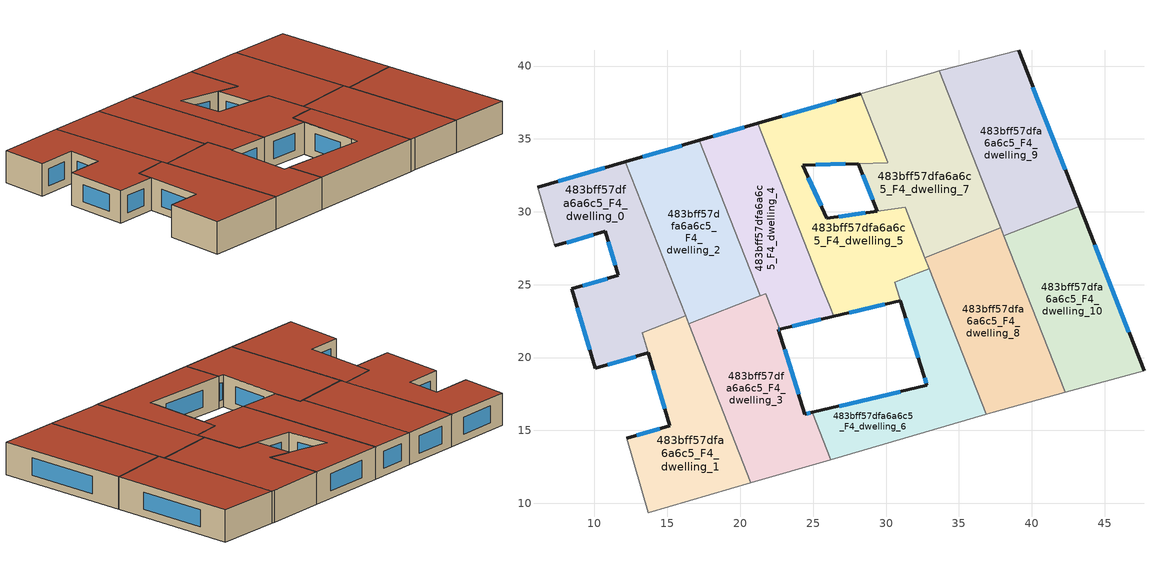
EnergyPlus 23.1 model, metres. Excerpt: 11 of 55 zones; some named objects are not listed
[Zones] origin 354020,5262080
483bff57dfa6a6c5_F4_dwelling_0
 floor to 483bff57dfa6a6c5_F3_dwelling_0 (EU_floor_Construction): 12.11,33.42 16.25,22.86 13.28,21.7 13.69,20.32 10.04,19.26 8.45,24.72 11.63,25.64 10.74,28.66 7.27,27.66 6.09,31.67 z12
 wall outside (EU_wall_Construction): 7.27,27.66 10.74,28.66 11.63,25.64 8.45,24.72 10.04,19.26 13.69,20.32 / 12.11,33.42 6.09,31.67 z12:15
 wall adiabatic (EU_wall_Construction): 6.09,31.67 7.27,27.66 z12:15
 wall to 483bff57dfa6a6c5_F4_dwelling_2 (EU_wall_Construction): 16.25,22.86 12.11,33.42 z12:15
 wall to 483bff57dfa6a6c5_F4_dwelling_1 (EU_wall_Construction): 13.29,21.7 16.25,22.86 / 13.69,20.32 13.28,21.7 z12:15
 window (EU_Window_Construction): 10.89,25.42 9.2,24.93 / 10.95,27.95 11.42,26.35 / 8.08,27.89 9.93,28.43 / 10.7,33.01 7.51,32.08 / 10.9,19.51 12.83,20.07 / 8.83,23.44 9.67,20.54 z12.7:14.3
 roof outside (EU_roof_Construction): 13.69,20.32 13.28,21.7 16.25,22.86 12.11,33.42 6.09,31.67 7.27,27.66 10.74,28.66 11.63,25.64 8.45,24.72 10.04,19.26 z15
483bff57dfa6a6c5_F4_dwelling_1
 floor to 483bff57dfa6a6c5_F3_dwelling_1 (EU_floor_Construction): 16.25,22.86 20.74,11.42 13.71,9.37 12.22,14.46 15.15,15.31 13.29,21.7 z12
 wall outside (EU_wall_Construction): 13.69,20.32 15.15,15.31 12.22,14.46 z12:15
 wall adiabatic (EU_wall_Construction): 12.22,14.46 13.71,9.37 20.74,11.42 z12:15
 wall to 483bff57dfa6a6c5_F4_dwelling_3 (EU_wall_Construction): 20.74,11.42 16.46,22.33 z12:15
 wall to 483bff57dfa6a6c5_F4_dwelling_2 (EU_wall_Construction): 16.46,22.33 16.25,22.86 z12:15
 window (EU_Window_Construction): 14.46,15.11 12.91,14.66 / 14.03,19.14 14.81,16.48 z12.7:14.3
 roof outside (EU_roof_Construction): 20.74,11.42 16.25,22.86 13.29,21.7 15.15,15.31 12.22,14.46 13.71,9.37 z15
483bff57dfa6a6c5_F4_dwelling_10
 floor to 483bff57dfa6a6c5_F3_dwelling_10 (EU_floor_Construction): 43.28,30.38 47.7,19.1 42.28,17.61 38.08,28.34 z12
 wall outside (EU_wall_Construction): 47.7,19.1 43.28,30.38 z12:15
 wall to 483bff57dfa6a6c5_F4_dwelling_9 (EU_wall_Construction): 43.28,30.38 38.08,28.34 z12:15
 wall adiabatic (EU_wall_Construction): 42.28,17.61 47.7,19.1 z12:15
 wall to 483bff57dfa6a6c5_F4_dwelling_8 (EU_wall_Construction): 38.08,28.34 42.28,17.61 z12:15
 window (EU_Window_Construction): 46.66,21.75 44.32,27.73 z12.7:14.3
 roof outside (EU_roof_Construction): 47.7,19.1 43.28,30.38 38.08,28.34 42.28,17.61 z15
483bff57dfa6a6c5_F4_dwelling_2
 floor to 483bff57dfa6a6c5_F3_dwelling_2 (EU_floor_Construction): 17.19,34.89 21.36,24.25 16.46,22.33 12.11,33.42 z12
 wall outside (EU_wall_Construction): 17.19,34.89 12.11,33.42 z12:15
 wall to 483bff57dfa6a6c5_F4_dwelling_4 (EU_wall_Construction): 21.36,24.25 17.19,34.89 z12:15
 wall to 483bff57dfa6a6c5_F4_dwelling_3 (EU_wall_Construction): 16.46,22.33 21.36,24.25 z12:15
 window (EU_Window_Construction): 16,34.55 13.31,33.77 z12.7:14.3
 roof outside (EU_roof_Construction): 21.36,24.25 17.19,34.89 12.11,33.42 16.46,22.33 z15
483bff57dfa6a6c5_F4_dwelling_3
 floor to 483bff57dfa6a6c5_F3_dwelling_3 (EU_floor_Construction): 22.7,21.95 22.62,21.93 24.43,16.12 24.93,16.24 26.2,13 20.74,11.42 16.46,22.33 21.74,24.39 z12
 wall outside (EU_wall_Construction): 24.93,16.24 24.43,16.12 22.62,21.93 22.7,21.95 z12:15
 wall to 483bff57dfa6a6c5_F4_dwelling_6 (EU_wall_Construction): 26.2,13 24.93,16.24 z12:15
 wall adiabatic (EU_wall_Construction): 20.74,11.42 26.2,13 z12:15
 wall to 483bff57dfa6a6c5_F4_dwelling_4 (EU_wall_Construction): 22.7,21.95 21.74,24.39 21.37,24.25 z12:15
 window (EU_Window_Construction): 24.82,16.21 24.55,16.15 / 22.64,21.93 22.68,21.94 / 24.01,17.49 23.05,20.56 z12.7:14.3
 roof outside (EU_roof_Construction): 26.2,13 24.93,16.24 24.43,16.12 22.62,21.93 22.7,21.95 21.74,24.39 16.46,22.33 20.74,11.42 z15
483bff57dfa6a6c5_F4_dwelling_4
 floor to 483bff57dfa6a6c5_F3_dwelling_4 (EU_floor_Construction): 21.22,36.06 26.16,23.44 26.41,22.83 22.7,21.95 21.74,24.39 21.36,24.25 17.19,34.89 z12
 wall outside (EU_wall_Construction): 22.7,21.95 26.41,22.83 / 21.22,36.06 17.19,34.89 z12:15
 wall to 483bff57dfa6a6c5_F4_dwelling_5 (EU_wall_Construction): 26.41,22.83 26.16,23.44 25.61,24.85 / 25.61,24.86 21.22,36.06 z12:15
 window (EU_Window_Construction): 23.57,22.15 25.53,22.62 / 20.27,35.79 18.14,35.17 z12.7:14.3
 roof outside (EU_roof_Construction): 26.41,22.83 21.22,36.06 17.19,34.89 21.36,24.25 21.74,24.39 22.7,21.95 z15
483bff57dfa6a6c5_F4_dwelling_5
 floor to 483bff57dfa6a6c5_F3_dwelling_5 (EU_floor_Construction): 28.25,38.11 30.1,33.38 28.1,33.31 24.29,33.18 25.93,29.56 29.4,30.05 31.3,30.32 32.96,26.11 32.13,25.78 30.59,25.18 32.59,18.79 30.99,23.91 26.41,22.83 26.16,23.44 25.61,24.85 21.22,36.06 z12
 wall outside (EU_wall_Construction): 28.25,38.11 21.22,36.06 / 29.4,30.05 25.93,29.56 24.29,33.18 28.1,33.31 / 26.41,22.83 30.99,23.91 32.59,18.79 z12:15
 wall to 483bff57dfa6a6c5_F4_dwelling_7 (EU_wall_Construction): 28.1,33.31 30.11,33.38 / 31.3,30.32 29.41,30.05 / 30.1,33.38 28.25,38.11 / 32.66,26.86 31.31,30.32 z12:15
 wall to 483bff57dfa6a6c5_F4_dwelling_6 (EU_wall_Construction): 32.14,25.79 32.96,26.11 / 32.59,18.79 30.59,25.18 32.13,25.78 z12:15
 wall to 483bff57dfa6a6c5_F4_dwelling_8 (EU_wall_Construction): 32.96,26.11 32.66,26.86 z12:15
 window (EU_Window_Construction): 26.6,37.63 22.87,36.54 / 25.18,33.21 27.2,33.28 / 25.54,30.41 24.67,32.33 / 28.59,29.94 26.75,29.68 / 31.37,22.71 32.22,19.99 / 27.48,23.08 29.91,23.66 z12.7:14.3
 roof outside (EU_roof_Construction): 32.59,18.79 30.59,25.18 32.13,25.78 32.96,26.11 31.31,30.32 25.93,29.56 24.29,33.18 30.11,33.38 28.25,38.11 21.22,36.06 25.61,24.86 26.16,23.44 26.41,22.83 30.99,23.91 z15
483bff57dfa6a6c5_F4_dwelling_6
 floor to 483bff57dfa6a6c5_F3_dwelling_6 (EU_floor_Construction): 32.96,26.11 36.88,16.11 26.2,13 24.93,16.24 32.81,18.09 30.59,25.18 32.14,25.79 z12
 wall outside (EU_wall_Construction): 32.59,18.79 32.81,18.09 24.93,16.24 z12:15
 wall adiabatic (EU_wall_Construction): 26.2,13 36.88,16.11 z12:15
 wall to 483bff57dfa6a6c5_F4_dwelling_8 (EU_wall_Construction): 36.88,16.11 32.96,26.11 z12:15
 window (EU_Window_Construction): 30.96,17.66 26.78,16.67 / 32.64,18.62 32.76,18.26 z12.7:14.3
 roof outside (EU_roof_Construction): 36.88,16.11 32.96,26.11 32.14,25.79 30.59,25.18 32.81,18.09 24.93,16.24 26.2,13 z15
483bff57dfa6a6c5_F4_dwelling_7
 floor to 483bff57dfa6a6c5_F3_dwelling_7 (EU_floor_Construction): 33.64,39.66 37.86,28.89 32.66,26.86 31.3,30.32 29.41,30.05 28.1,33.31 30.11,33.38 28.25,38.11 33.34,39.59 z12
 wall outside (EU_wall_Construction): 28.1,33.31 29.41,30.05 z12:15
 wall adiabatic (EU_wall_Construction): 33.64,39.66 33.34,39.59 28.25,38.11 z12:15
 wall to 483bff57dfa6a6c5_F4_dwelling_8 (EU_wall_Construction): 32.66,26.86 37.86,28.89 z12:15
 wall to 483bff57dfa6a6c5_F4_dwelling_9 (EU_wall_Construction): 37.86,28.89 33.64,39.66 z12:15
 window (EU_Window_Construction): 28.41,32.55 29.1,30.82 z12.7:14.3
 roof outside (EU_roof_Construction): 37.86,28.89 33.64,39.66 33.34,39.59 28.25,38.11 30.11,33.38 28.1,33.31 29.41,30.05 31.3,30.32 32.66,26.86 z15
483bff57dfa6a6c5_F4_dwelling_8
 floor to 483bff57dfa6a6c5_F3_dwelling_8 (EU_floor_Construction): 37.86,28.89 42.28,17.61 37.35,16.25 36.88,16.11 32.66,26.86 z12
 wall adiabatic (EU_wall_Construction): 36.88,16.11 37.35,16.25 42.28,17.61 z12:15
 wall to 483bff57dfa6a6c5_F4_dwelling_9 (EU_wall_Construction): 38.08,28.34 37.86,28.89 z12:15
 roof outside (EU_roof_Construction): 42.28,17.61 37.86,28.89 32.66,26.86 36.88,16.11 37.35,16.25 z15
483bff57dfa6a6c5_F4_dwelling_9
 floor to 483bff57dfa6a6c5_F3_dwelling_9 (EU_floor_Construction): 39.1,41.07 43.28,30.38 38.08,28.34 33.64,39.66 z12
 wall outside (EU_wall_Construction): 43.28,30.38 39.1,41.07 z12:15
 wall adiabatic (EU_wall_Construction): 39.1,41.07 33.64,39.66 z12:15
 window (EU_Window_Construction): 42.3,32.89 40.08,38.56 z12.7:14.3
 roof outside (EU_roof_Construction): 43.28,30.38 39.1,41.07 33.64,39.66 38.08,28.34 z15
[Building]
EU S2 Campaign: North Axis=0; Terrain=City; Solar Distribution=FullExterior
[Site:Location]
Budapest.Ferenc.Liszt.Intl.AP: Latitude=47.437; Longitude=19.256; Time Zone=1; Elevation=185
[SizingPeriod:WeatherFileDays]
AnnualSizingPeriod: Begin Month=1; Begin Day of Month=1; End Month=12; End Day of Month=31; Day of Week for Start Day=Monday; Use Weather File Daylight Saving Period=No; Use Weather File Rain and Snow Indicators=No
[MATERIAL]
EU_InternalMass_Material: Roughness=MediumRough; Thickness=0.1; Conductivity=1; Density=1800; Specific Heat=900; Thermal Absorptance=0.9; Solar Absorptance=0.7; Visible Absorptance=0.7
[MATERIAL:NOMASS] Roughness=MediumRough; Thermal Absorptance=0.9; Solar Absorptance=0.7; Visible Absorptance=0.7
Name | Thermal Resistance
EU_wall_NoMass | 0.832559
EU_roof_NoMass | 1.39638
EU_floor_NoMass | 0.872794
[WINDOWMATERIAL:SIMPLEGLAZINGSYSTEM]
EU_Window_SimpleGlazing: UFactor=2.79869; Solar Heat Gain Coefficient=0.75; Visible Transmittance=0.75
[CONSTRUCTION]
EU_wall_Construction: EU_wall_NoMass
EU_roof_Construction: EU_roof_NoMass
EU_floor_Construction: EU_floor_NoMass
EU_Window_Construction: EU_Window_SimpleGlazing
EU_InternalMass_Construction: EU_InternalMass_Material
[ZONE] Type=1; Multiplier=1; Ceiling Height=autocalculate; Floor Area=autocalculate; Part of Total Floor Area=Yes
Name | Volume
483bff57dfa6a6c5_F4_dwelling_0 | 212.525
483bff57dfa6a6c5_F4_dwelling_1 | 183.768
483bff57dfa6a6c5_F4_dwelling_10 | 198.172
483bff57dfa6a6c5_F4_dwelling_2 | 184.477
483bff57dfa6a6c5_F4_dwelling_3 | 198.164
483bff57dfa6a6c5_F4_dwelling_4 | 173.555
483bff57dfa6a6c5_F4_dwelling_5 | 245.476
483bff57dfa6a6c5_F4_dwelling_6 | 169.984
483bff57dfa6a6c5_F4_dwelling_7 | 217.276
483bff57dfa6a6c5_F4_dwelling_8 | 198.185
483bff57dfa6a6c5_F4_dwelling_9 | 198.156
[INTERNALMASS] Construction=EU_InternalMass_Construction
Name | Zone or ZoneList | Surface Area
483bff57dfa6a6c5_F4_dwelling_0_EU_InternalMass | 483bff57dfa6a6c5_F4_dwelling_0 | 70.8409
483bff57dfa6a6c5_F4_dwelling_1_EU_InternalMass | 483bff57dfa6a6c5_F4_dwelling_1 | 61.2694
483bff57dfa6a6c5_F4_dwelling_2_EU_InternalMass | 483bff57dfa6a6c5_F4_dwelling_2 | 61.4913
483bff57dfa6a6c5_F4_dwelling_3_EU_InternalMass | 483bff57dfa6a6c5_F4_dwelling_3 | 66.056
483bff57dfa6a6c5_F4_dwelling_4_EU_InternalMass | 483bff57dfa6a6c5_F4_dwelling_4 | 57.8794
483bff57dfa6a6c5_F4_dwelling_5_EU_InternalMass | 483bff57dfa6a6c5_F4_dwelling_5 | 81.8267
483bff57dfa6a6c5_F4_dwelling_6_EU_InternalMass | 483bff57dfa6a6c5_F4_dwelling_6 | 56.6608
483bff57dfa6a6c5_F4_dwelling_7_EU_InternalMass | 483bff57dfa6a6c5_F4_dwelling_7 | 72.4258
483bff57dfa6a6c5_F4_dwelling_8_EU_InternalMass | 483bff57dfa6a6c5_F4_dwelling_8 | 66.0613
483bff57dfa6a6c5_F4_dwelling_9_EU_InternalMass | 483bff57dfa6a6c5_F4_dwelling_9 | 66.0512
483bff57dfa6a6c5_F4_dwelling_10_EU_InternalMass | 483bff57dfa6a6c5_F4_dwelling_10 | 66.0562
[OTHEREQUIPMENT] Fuel Type=Electricity; Design Level Calculation Method=Watts/Area; Power per Zone Floor Area=1; Fraction Latent=0; Fraction Radiant=0; Fraction Lost=0; Carbon Dioxide Generation Rate=0; EndUse Subcategory=EU_Step8_InternalGains
Name | Zone or ZoneList or Space or SpaceList | Schedule
EU_Step8_InternalGain_483bff57dfa6a6c5_F4_dwelling_0_f000 | 483bff57dfa6a6c5_F4_dwelling_0 | EU_Step8_GainSchedule_483bff57dfa6a6c5_F4_dwelling_0_f000
EU_Step8_InternalGain_483bff57dfa6a6c5_F4_dwelling_1_f000 | 483bff57dfa6a6c5_F4_dwelling_1 | EU_Step8_GainSchedule_483bff57dfa6a6c5_F4_dwelling_1_f000
EU_Step8_InternalGain_483bff57dfa6a6c5_F4_dwelling_2_f000 | 483bff57dfa6a6c5_F4_dwelling_2 | EU_Step8_GainSchedule_483bff57dfa6a6c5_F4_dwelling_2_f000
EU_Step8_InternalGain_483bff57dfa6a6c5_F4_dwelling_3_f000 | 483bff57dfa6a6c5_F4_dwelling_3 | EU_Step8_GainSchedule_483bff57dfa6a6c5_F4_dwelling_3_f000
EU_Step8_InternalGain_483bff57dfa6a6c5_F4_dwelling_4_f000 | 483bff57dfa6a6c5_F4_dwelling_4 | EU_Step8_GainSchedule_483bff57dfa6a6c5_F4_dwelling_4_f000
EU_Step8_InternalGain_483bff57dfa6a6c5_F4_dwelling_5_f000 | 483bff57dfa6a6c5_F4_dwelling_5 | EU_Step8_GainSchedule_483bff57dfa6a6c5_F4_dwelling_5_f000
EU_Step8_InternalGain_483bff57dfa6a6c5_F4_dwelling_6_f000 | 483bff57dfa6a6c5_F4_dwelling_6 | EU_Step8_GainSchedule_483bff57dfa6a6c5_F4_dwelling_6_f000
EU_Step8_InternalGain_483bff57dfa6a6c5_F4_dwelling_7_f000 | 483bff57dfa6a6c5_F4_dwelling_7 | EU_Step8_GainSchedule_483bff57dfa6a6c5_F4_dwelling_7_f000
EU_Step8_InternalGain_483bff57dfa6a6c5_F4_dwelling_8_f000 | 483bff57dfa6a6c5_F4_dwelling_8 | EU_Step8_GainSchedule_483bff57dfa6a6c5_F4_dwelling_8_f000
EU_Step8_InternalGain_483bff57dfa6a6c5_F4_dwelling_9_f000 | 483bff57dfa6a6c5_F4_dwelling_9 | EU_Step8_GainSchedule_483bff57dfa6a6c5_F4_dwelling_9_f000
EU_Step8_InternalGain_483bff57dfa6a6c5_F4_dwelling_10_f000 | 483bff57dfa6a6c5_F4_dwelling_10 | EU_Step8_GainSchedule_483bff57dfa6a6c5_F4_dwelling_10_f000
[ZONEVENTILATION:DESIGNFLOWRATE] Schedule=EU_AlwaysOn; Design Flow Rate Calculation Method=AirChanges/Hour; Air Changes per Hour=0.475469; Ventilation Type=Natural; Fan Pressure Rise=0; Fan Total Efficiency=1; Constant Term Coefficient=1; Temperature Term Coefficient=0; Velocity Term Coefficient=0; Velocity Squared Term Coefficient=0; Minimum Indoor Temperature=-100; Maximum Indoor Temperature=100; Delta Temperature=-100; Minimum Outdoor Temperature=-100; Maximum Outdoor Temperature=100; Maximum Wind Speed=40
Name | Zone or ZoneList or Space or SpaceList
EU_ConstantAir_483bff57dfa6a6c5_F4_dwelling_0 | 483bff57dfa6a6c5_F4_dwelling_0
EU_ConstantAir_483bff57dfa6a6c5_F4_dwelling_1 | 483bff57dfa6a6c5_F4_dwelling_1
EU_ConstantAir_483bff57dfa6a6c5_F4_dwelling_2 | 483bff57dfa6a6c5_F4_dwelling_2
EU_ConstantAir_483bff57dfa6a6c5_F4_dwelling_3 | 483bff57dfa6a6c5_F4_dwelling_3
EU_ConstantAir_483bff57dfa6a6c5_F4_dwelling_4 | 483bff57dfa6a6c5_F4_dwelling_4
EU_ConstantAir_483bff57dfa6a6c5_F4_dwelling_5 | 483bff57dfa6a6c5_F4_dwelling_5
EU_ConstantAir_483bff57dfa6a6c5_F4_dwelling_6 | 483bff57dfa6a6c5_F4_dwelling_6
EU_ConstantAir_483bff57dfa6a6c5_F4_dwelling_7 | 483bff57dfa6a6c5_F4_dwelling_7
EU_ConstantAir_483bff57dfa6a6c5_F4_dwelling_8 | 483bff57dfa6a6c5_F4_dwelling_8
EU_ConstantAir_483bff57dfa6a6c5_F4_dwelling_9 | 483bff57dfa6a6c5_F4_dwelling_9
EU_ConstantAir_483bff57dfa6a6c5_F4_dwelling_10 | 483bff57dfa6a6c5_F4_dwelling_10
[HVACTEMPLATE:ZONE:IDEALLOADSAIRSYSTEM] System Availability Schedule=EU_AlwaysOn; Maximum Heating Supply Air Temperature=50; Minimum Cooling Supply Air Temperature=13; Maximum Heating Supply Air Humidity Ratio=0.0156; Minimum Cooling Supply Air Humidity Ratio=0.0077; Heating Limit=NoLimit; Cooling Limit=NoLimit; Heating Availability Schedule=EU_AlwaysOn; Cooling Availability Schedule=EU_CoolingOff; Dehumidification Control Type=ConstantSensibleHeatRatio; Cooling Sensible Heat Ratio=0.7; Dehumidification Setpoint=60; Humidification Control Type=None; Humidification Setpoint=30; Outdoor Air Method=None; Outdoor Air Flow Rate per Person=0.00944; Outdoor Air Flow Rate per Zone Floor Area=0; Outdoor Air Flow Rate per Zone=0; Demand Controlled Ventilation Type=None; Outdoor Air Economizer Type=NoEconomizer; Heat Recovery Type=None; Sensible Heat Recovery Effectiveness=0.7; Latent Heat Recovery Effectiveness=0.65
Name | Template Thermostat
483bff57dfa6a6c5_F4_dwelling_0 | EU_HeatOnly_483bff57dfa6a6c5_F4_dwelling_0
483bff57dfa6a6c5_F4_dwelling_1 | EU_HeatOnly_483bff57dfa6a6c5_F4_dwelling_1
483bff57dfa6a6c5_F4_dwelling_2 | EU_HeatOnly_483bff57dfa6a6c5_F4_dwelling_2
483bff57dfa6a6c5_F4_dwelling_3 | EU_HeatOnly_483bff57dfa6a6c5_F4_dwelling_3
483bff57dfa6a6c5_F4_dwelling_4 | EU_HeatOnly_483bff57dfa6a6c5_F4_dwelling_4
483bff57dfa6a6c5_F4_dwelling_5 | EU_HeatOnly_483bff57dfa6a6c5_F4_dwelling_5
483bff57dfa6a6c5_F4_dwelling_6 | EU_HeatOnly_483bff57dfa6a6c5_F4_dwelling_6
483bff57dfa6a6c5_F4_dwelling_7 | EU_HeatOnly_483bff57dfa6a6c5_F4_dwelling_7
483bff57dfa6a6c5_F4_dwelling_8 | EU_HeatOnly_483bff57dfa6a6c5_F4_dwelling_8
483bff57dfa6a6c5_F4_dwelling_9 | EU_HeatOnly_483bff57dfa6a6c5_F4_dwelling_9
483bff57dfa6a6c5_F4_dwelling_10 | EU_HeatOnly_483bff57dfa6a6c5_F4_dwelling_10
[SIZING:ZONE] Zone Cooling Design Supply Air Temperature Input Method=SupplyAirTemperature; Zone Cooling Design Supply Air Temperature=13; Zone Heating Design Supply Air Temperature Input Method=SupplyAirTemperature; Zone Heating Design Supply Air Temperature=50; Zone Cooling Design Supply Air Humidity Ratio=0.008; Zone Heating Design Supply Air Humidity Ratio=0.008; Cooling Design Air Flow Method=DesignDay; Cooling Design Air Flow Rate=0; Cooling Minimum Air Flow per Zone Floor Area=0.000762; Cooling Minimum Air Flow=0; Cooling Minimum Air Flow Fraction=0.2; Heating Design Air Flow Method=DesignDay; Heating Design Air Flow Rate=0; Heating Maximum Air Flow per Zone Floor Area=0.002032; Heating Maximum Air Flow=0.141576; Heating Maximum Air Flow Fraction=0.3; Account for Dedicated Outdoor Air System=No; Dedicated Outdoor Air System Control Strategy=NeutralSupplyAir; Dedicated Outdoor Air Low Setpoint Temperature for Design=autosize; Dedicated Outdoor Air High Setpoint Temperature for Design=autosize; Zone Load Sizing Method=Sensible Load Only No Latent Load; Zone Latent Cooling Design Supply Air Humidity Ratio Input Method=HumidityRatioDifference; Zone Cooling Design Supply Air Humidity Ratio Difference=0.005; Zone Latent Heating Design Supply Air Humidity Ratio Input Method=HumidityRatioDifference; Zone Humidification Design Supply Air Humidity Ratio Difference=0.005
483bff57dfa6a6c5_F4_dwelling_0; 483bff57dfa6a6c5_F4_dwelling_1; 483bff57dfa6a6c5_F4_dwelling_2; 483bff57dfa6a6c5_F4_dwelling_3; 483bff57dfa6a6c5_F4_dwelling_4; 483bff57dfa6a6c5_F4_dwelling_5; 483bff57dfa6a6c5_F4_dwelling_6; 483bff57dfa6a6c5_F4_dwelling_7; 483bff57dfa6a6c5_F4_dwelling_8; 483bff57dfa6a6c5_F4_dwelling_9; 483bff57dfa6a6c5_F4_dwelling_10
[SCHEDULE:CONSTANT]
Name | Hourly Value
EU_AlwaysOn | 1
EU_CoolingOff | 0
[SCHEDULE:FILE] Column Number=1; Rows to Skip at Top=0; Number of Hours of Data=8760; Column Separator=Comma; Interpolate to Timestep=No; Minutes per Item=60; Adjust Schedule for Daylight Savings=Yes
Name | File
EU_Step8_GainSchedule_483bff57dfa6a6c5_F4_dwelling_0_f000 | ../../schedules/483bff57dfa6a6c5/483bff57dfa6a6c5_F4_dwelling_0_f000_gain.csv
EU_Step8_GainSchedule_483bff57dfa6a6c5_F4_dwelling_1_f000 | ../../schedules/483bff57dfa6a6c5/483bff57dfa6a6c5_F4_dwelling_1_f000_gain.csv
EU_Step8_GainSchedule_483bff57dfa6a6c5_F4_dwelling_2_f000 | ../../schedules/483bff57dfa6a6c5/483bff57dfa6a6c5_F4_dwelling_2_f000_gain.csv
EU_Step8_GainSchedule_483bff57dfa6a6c5_F4_dwelling_3_f000 | ../../schedules/483bff57dfa6a6c5/483bff57dfa6a6c5_F4_dwelling_3_f000_gain.csv
EU_Step8_GainSchedule_483bff57dfa6a6c5_F4_dwelling_4_f000 | ../../schedules/483bff57dfa6a6c5/483bff57dfa6a6c5_F4_dwelling_4_f000_gain.csv
EU_Step8_GainSchedule_483bff57dfa6a6c5_F4_dwelling_5_f000 | ../../schedules/483bff57dfa6a6c5/483bff57dfa6a6c5_F4_dwelling_5_f000_gain.csv
EU_Step8_GainSchedule_483bff57dfa6a6c5_F4_dwelling_6_f000 | ../../schedules/483bff57dfa6a6c5/483bff57dfa6a6c5_F4_dwelling_6_f000_gain.csv
EU_Step8_GainSchedule_483bff57dfa6a6c5_F4_dwelling_7_f000 | ../../schedules/483bff57dfa6a6c5/483bff57dfa6a6c5_F4_dwelling_7_f000_gain.csv
EU_Step8_GainSchedule_483bff57dfa6a6c5_F4_dwelling_8_f000 | ../../schedules/483bff57dfa6a6c5/483bff57dfa6a6c5_F4_dwelling_8_f000_gain.csv
EU_Step8_GainSchedule_483bff57dfa6a6c5_F4_dwelling_9_f000 | ../../schedules/483bff57dfa6a6c5/483bff57dfa6a6c5_F4_dwelling_9_f000_gain.csv
EU_Step8_GainSchedule_483bff57dfa6a6c5_F4_dwelling_10_f000 | ../../schedules/483bff57dfa6a6c5/483bff57dfa6a6c5_F4_dwelling_10_f000_gain.csv
